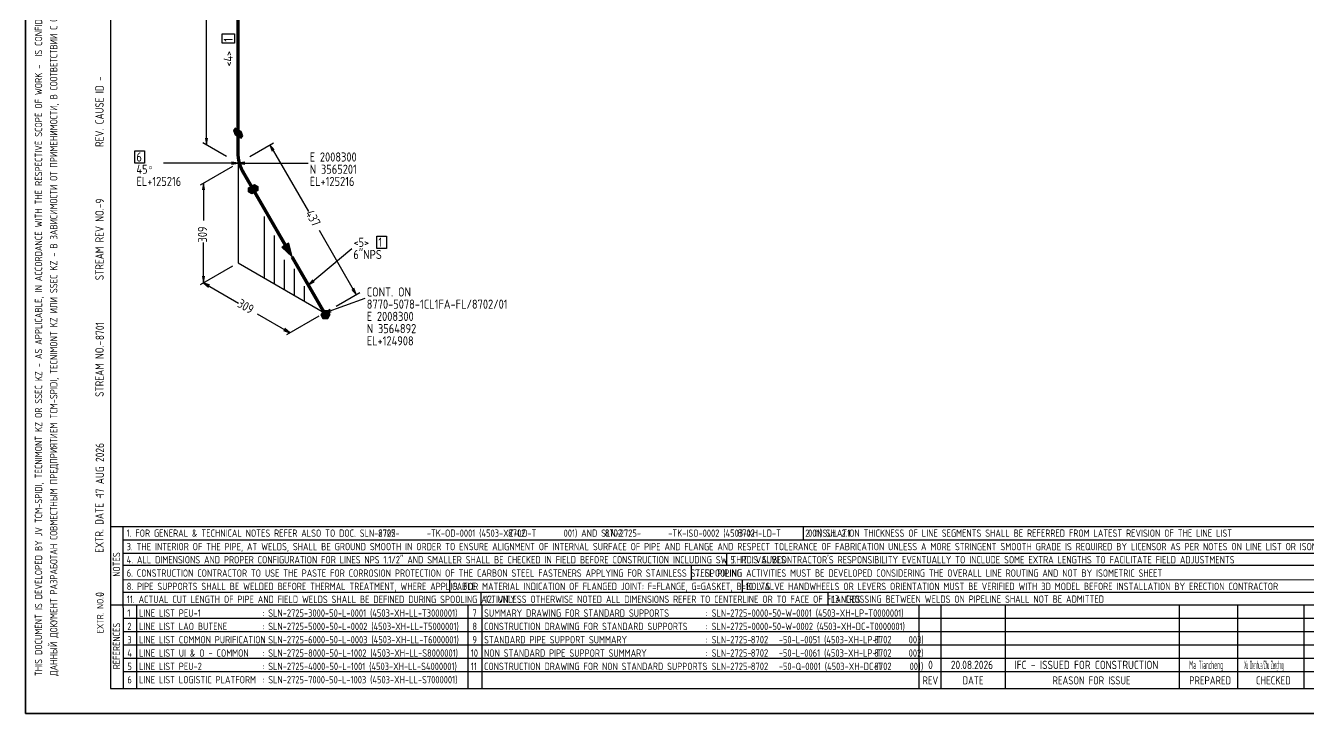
# Model space of a CAD drawing. Extents: x 0 to 594, y 0 to 420.
# Drawn here: x 0 to 384.7, y 0 to 206.4 of the extents above; entities that cross this region are included whole.
import ezdxf

# ---------------------------------------------------------------- set-up
doc = ezdxf.new("R2010")
doc.units = 0
doc.header["$MEASUREMENT"] = 0
doc.linetypes.add('BORDER_2012_SLN$0$8001.Solid', pattern=[0])
for name, color, linetype, lineweight in [('BORDER_2012_SLN$0$BG_01', 7, 'BORDER_2012_SLN$0$8001.Solid', 25), ('BORDER_2012_SLN$0$BG_02', 7, 'BORDER_2012_SLN$0$8001.Solid', 25), ('BORDER_2012_SLN$0$BG_Level_1', 7, 'BORDER_2012_SLN$0$8001.Solid', 25), ('BORDER_2012_SLN$0$Level_1', 7, 'BORDER_2012_SLN$0$8001.Solid', 25), ('BORDER_2012_SLN$0$Level_18', 7, 'BORDER_2012_SLN$0$8001.Solid', 25)]:
    doc.layers.add(name, color=color, linetype=linetype, lineweight=lineweight)
doc.layers.add('GT_1', color=7, linetype='Continuous')
doc.styles.add('BORDER_2012_SLN$0$GOST type A', font='GOST type A')
doc.styles.add('HTX1', font='')
doc.styles.get('HTX1').set_extended_font_data('GOST type A')

# ---------------------------------------------------------------- blocks, each defined once
blk = doc.blocks.new('BORDER_2012_SLN')
at = {"layer": 'BORDER_2012_SLN$0$BG_Level_1', "color": 7, "lineweight": -3}
for p, q in [((402.7, 56), (25.4, 56)), ((29.11, 56), (29.22, 7.5)), ((233.25, 56), (233.24, 52)), ((402.7, 52), (29.1, 52)), ((402.7, 47.99), (29.16, 48.01)), ((210.22, 48), (210.22, 44.42)), ((402.7, 44.41), (29.17, 44.42)), ((199.61, 44.42), (199.61, 40.02)), ((402.7, 39.96), (29.15, 40.07)), ((127.1, 40.04), (127.1, 36.23)), ((214.87, 40.02), (214.87, 36.23)), ((136.5, 36.23), (136.5, 32.43)), ((240.64, 36.23), (240.64, 32.43)), ((33.22, 32.43), (33.22, 7.59)), ((132.63, 32.43), (132.63, 7.6)), ((136.8, 32.43), (136.8, 7.59))]:
    blk.add_line(p, q, dxfattribs=at)
at = {"layer": 'BORDER_2012_SLN$0$Level_1', "color": 7, "lineweight": -3}
for p, q in [((25.4, 412.5), (25.4, 7.5)), ((402.7, 36.23), (29.15, 36.23)), ((402.7, 32.43), (25.4, 32.43)), ((267.9, 32.43), (267.91, 7.5)), ((274.59, 7.5), (274.59, 32.43)), ((293.91, 7.5), (293.91, 32.43)), ((346.11, 7.5), (346.11, 32.43)), ((363.55, 7.5), (363.55, 32.43)), ((383.52, 7.5), (383.52, 32.43)), ((402.7, 28.43), (29.17, 28.43)), ((402.7, 24.43), (29.18, 24.43)), ((402.7, 20.43), (29.19, 20.43)), ((402.7, 16.43), (29.2, 16.43)), ((402.7, 12.43), (29.2, 12.43)), ((25.4, 7.5), (588.6, 7.5))]:
    blk.add_line(p, q, dxfattribs=at)
at = {"layer": 'BORDER_2012_SLN$0$Level_18', "color": 7, "lineweight": -3, "flags": 128}
blk.add_lwpolyline([(0, 0), (0, 420), (594, 420), (594, 0)], close=True, dxfattribs=at)
at = {"color": 7, "char_height": 2.2, "attachment_point": 1, "style": 'BORDER_2012_SLN$0$GOST type A'}
for s, insert in [('{\\l\\fGOST type A|b0|i0;\\T1;1}', (30.5, 31.2)), ('{\\l\\fGOST type A|b0|i0;\\T1;: SLN-2725-3000-50-L-0001 (4503-XH-LL-T3000001)}', (71, 31.2)), ('{\\l\\fGOST type A|b0|i0;\\T1;7}', (134, 31.2)), ('{\\l\\fGOST type A|b0|i0;\\T1;SUMMARY DRAWING FOR STANDARD SUPPORTS}', (137.5, 31.2)), ('{\\l\\fGOST type A|b0|i0;\\T1;: SLN-2725-0000-50-W-0001 (4503-XH-LP-T0000001)}', (204, 31.2)), ('{\\l\\fGOST type A|b0|i0;\\T1;2}', (30.5, 27.2)), ('{\\l\\fGOST type A|b0|i0;\\T1;LINE LIST LAO BUTENE}', (34, 27.2)), ('{\\l\\fGOST type A|b0|i0;\\T1;: SLN-2725-5000-50-L-0002 (4503-XH-LL-T5000001)}', (71, 27.2)), ('{\\l\\fGOST type A|b0|i0;\\T1;8}', (134, 27.2)), ('{\\l\\fGOST type A|b0|i0;\\T1;CONSTRUCTION DRAWING FOR STANDARD SUPPORTS}', (137.5, 27.2)), ('{\\l\\fGOST type A|b0|i0;\\T1;: SLN-2725-0000-50-W-0002 (4503-XH-DC-T0000001)}', (204, 27.2)), ('{\\l\\fGOST type A|b0|i0;\\T1;3}', (30.5, 23.2)), ('{\\l\\fGOST type A|b0|i0;\\T1;LINE LIST COMMON PURIFICATION}', (34, 23.2)), ('{\\l\\fGOST type A|b0|i0;\\T1;: SLN-2725-6000-50-L-0003 (4503-XH-LL-T6000001)}', (71, 23.2)), ('{\\l\\fGOST type A|b0|i0;\\T1;9}', (134, 23.2)), ('{\\C256;STANDARD PIPE SUPPORT SUMMARY}', (137.5, 23.2)), ('{\\fGOST type A|b0|i0|c0|p34;: SLN-2725-       -50-L-0051 (4503-XH-LP-T       003)}', (204, 23.2)), ('{\\l\\fGOST type A|b0|i0;\\T1;: SLN-2725-8000-50-L-1002 (4503-XH-LL-S8000001)}', (71, 19.2)), ('{\\fGOST type A|b0|i0|c0|p34;: SLN-2725-       -50-L-0061 (4503-XH-LP-T       002)}', (204, 19.2)), ('{\\l\\fGOST type A|b0|i0;\\T1;4}', (30.5, 19.2)), ('{\\l\\fGOST type A|b0|i0;\\T1;LINE LIST UI & O - COMMON}', (34, 19.2)), ('{\\l\\fGOST type A|b0|i0;\\T1;: SLN-2725-4000-50-L-1001 (4503-XH-LL-S4000001)}', (71, 15.2)), ('{\\l\\fGOST type A|b0|i0;\\T1;10}', (133.5, 19.2)), ('{\\l\\fGOST type A|b0|i0;\\T1;NON STANDARD PIPE SUPPORT SUMMARY}', (137.5, 19.2)), ('{\\fGOST type A|b0|i0|c0|p34;: SLN-2725-       -50-Q-0001 (4503-XH-DC-T       001)}', (204, 15.2)), ('{\\l\\fGOST type A|b0|i0;\\T1;5}', (30.5, 15.2)), ('{\\l\\fGOST type A|b0|i0;\\T1;LINE LIST PEU-2}', (34, 15.2)), ('{\\l\\fGOST type A|b0|i0;\\T1;11}', (133.5, 15.2)), ('{\\C256;CONSTRUCTION DRAWING FOR NON STANDARD SUPPORTS}', (137.5, 15.2)), ('{\\l\\fGOST type A|b0|i0;\\T1;6}', (30.5, 11.2)), ('{\\l\\fGOST type A|b0|i0;\\T1;LINE LIST LOGISTIC PLATFORM}', (34, 11.2)), ('{\\l\\fGOST type A|b0|i0;\\T1;: SLN-2725-7000-50-L-1003 (4503-XH-LL-S7000001)}', (71, 11.2))]:
    blk.add_mtext(s, dxfattribs=dict(at, insert=insert))
at = {"layer": 'BORDER_2012_SLN$0$BG_01', "color": 7, "attachment_point": 1, "rotation": 90, "style": 'BORDER_2012_SLN$0$GOST type A'}
for s, insert, char_height in [('{\\fGOST type A|b0|i0|c134|p34;\\W1.01;ДАННЫЙ ДОКУМЕНТ РАЗРАБОТАН СОВМЕСТНЫМ ПРЕДПРИЯТИЕМ \\fGOST type A|b0|i0|c0|p34;TCM-SPIDI, TECNIMONT KZ \\fGOST type A|b0|i0|c134|p34;ИЛИ \\fGOST type A|b0|i0|c0|p34;SSEC KZ - \\fGOST type A|b0|i0|c134|p34;В ЗАВИСИМОСТИ ОТ ПРИМЕНИМОСТИ\\fGOST type A|b0|i0|c0|p34;, \\fGOST type A|b0|i0|c134|p34;В СООТВЕТСТВИИ С СООТВЕТСТВУЮЩЕЙ ОБЛАСТЬЮ РАБОТ\\fGOST type A|b0|i0|c0|p34;. \\fGOST type A|b0|i0|c134|p34;ЯВЛЯЕТСЯ КОНФИДЕНЦИАЛЬНЫМ И НЕ МОЖЕТ БЫТЬ ИСПОЛЬЗОВАН ДРУГИМИ ЛИЦАМИ ДЛЯ КАКИХ\\fGOST type A|b0|i0|c0|p34;-\\fGOST type A|b0|i0|c134|p34;ЛИБО ЦЕЛЕЙ\\fGOST type A|b0|i0|c0|p34;, \\fGOST type A|b0|i0|c134|p34;КРОМЕ ПРОЕКТА \\fGOST type A|b0|i0|c0|p34;SILLENO.}', (7.3, 11.21), 2.2), ('{\\l\\fGOST type A|b0|i0;\\T1;EXTR. DATE -}', (20.86, 48.18), 2.5), ('{\\l\\fGOST type A|b0|i0;\\T1;EXTR. NO.-}', (21.36, 24.02), 2)]:
    blk.add_mtext(s, dxfattribs=dict(at, insert=insert, char_height=char_height))
at = {"layer": 'BORDER_2012_SLN$0$BG_01', "color": 7, "insert": (2.76, 11.2), "char_height": 2.2, "attachment_point": 1, "rotation": 90, "line_spacing_factor": 1.090909, "style": 'BORDER_2012_SLN$0$GOST type A'}
blk.add_mtext('{\\fGOST type A|b0|i0|c0|p34;\\W1.01;THIS DOCUMENT IS DEVELOPED BY JV TCM-SPIDI, TECNIMONT KZ OR SSEC KZ - AS APPLICABLE, IN ACCORDANCE WITH THE RESPECTIVE SCOPE OF WORK -  IS CONFIDENTIAL AND CANNOT BE USED BY OTHERS FOR ANY PURPOSE OTHER THAN THE SILLENO PROJECT}', dxfattribs=at)
at = {"layer": 'BORDER_2012_SLN$0$BG_02', "color": 7, "char_height": 2.5, "attachment_point": 1, "rotation": 90, "style": 'BORDER_2012_SLN$0$GOST type A'}
for s, insert in [('{\\l\\fGOST type A|b0|i0;\\T1;REV. CAUSE ID - }', (20.9, 170)), ('{\\l\\fGOST type A|b0|i0;\\T1;STREAM REV NO.-}', (20.9, 130)), ('{\\l\\fGOST type A|b0|i0;\\T1;STREAM NO.-}', (20.9, 95))]:
    blk.add_mtext(s, dxfattribs=dict(at, insert=insert))
at = {"layer": 'BORDER_2012_SLN$0$BG_Level_1', "color": 7, "attachment_point": 1, "style": 'BORDER_2012_SLN$0$GOST type A'}
for s, insert, char_height in [('{\\fGOST type A|b0|i0|c0|p34;\\C256; 1. FOR GENERAL & TECHNICAL NOTES REFER ALSO TO DOC. SLN-2725-       -TK-OD-0001 (4503-XZ-LD-T       001) AND SLN-2725-       -TK-ISO-0002 (4503-XH-LD-T       001) SH. 2.1}', (29.11, 55.19), 2.2), ('{\\fGOST type A|b0|i0|c0|p34;\\C256;2. INSULATION THICKNESS OF LINE SEGMENTS SHALL BE REFERRED FROM LATEST REVISION OF THE LINE LIST}', (233.84, 55.19), 2.2), ('{\\fGOST type A|b0|i0|c0|p34;\\C256; 3. THE INTERIOR OF THE PIPE, AT WELDS, SHALL BE GROUND SMOOTH IN ORDER TO ENSURE ALIGNMENT OF INTERNAL SURFACE OF PIPE AND FLANGE AND RESPECT TOLERANCE OF FABRICATION UNLESS A MORE STRINGENT SMOOTH GRADE IS REQUIRED BY LICENSOR AS PER NOTES ON LINE LIST OR ISOMETRIC}', (29.12, 51.15), 2.2), ('{\\fGOST type A|b0|i0|c0|p34;\\C256; 4. ALL DIMENSIONS AND PROPER CONFIGURATION FOR LINES NPS 1.1/2" AND SMALLER SHALL BE CHECKED IN FIELD BEFORE CONSTRUCTION INCLUDING SW THRD VALVES}', (29.13, 47.2), 2.2), ("{\\C256; 5. IT IS SUBCONTRACTOR'S RESPONSIBILITY EVENTUALLY TO INCLUDE SOME EXTRA LENGTHS TO FACILITATE FIELD ADJUSTMENTS}", (210.22, 47.2), 2.2), ('{\\C256; 6. CONSTRUCTION CONTRACTOR TO USE THE PASTE FOR CORROSION PROTECTION OF THE CARBON STEEL FASTENERS APPLYING FOR STAINLESS STEEL PIPING}', (29.14, 43.2), 2.2), ('{\\C256; 7. SPOOLING ACTIVITIES MUST BE DEVELOPED CONSIDERING THE OVERALL LINE ROUTING AND NOT BY ISOMETRIC SHEET}', (199.61, 43.2), 2.2), ('{\\C256; 8. PIPE SUPPORTS SHALL BE WELDED BEFORE THERMAL TREATMENT, WHERE APPLICABLE}', (29.15, 39.2), 2.2), ('{\\C256; 9. FOR MATERIAL INDICATION OF FLANGED JOINT: F=FLANGE, G=GASKET, B=BOLTS}', (127.1, 39.2), 2.2), ('{\\C256; 10. VALVE HANDWHEELS OR LEVERS ORIENTATION MUST BE VERIFIED WITH 3D MODEL BEFORE INSTALLATION BY ERECTION CONTRACTOR}', (214.87, 39.2), 2.2), ('{\\C256; 11. ACTUAL CUT LENGTH OF PIPE AND FIELD WELDS SHALL BE DEFINED DURING SPOOLING ACTIVITY}', (29.16, 35.32), 2.2), ('{\\C256; 12. UNLESS OTHERWISE NOTED ALL DIMENSIONS REFER TO CENTERLINE OR TO FACE OF FLANGES}', (136.5, 35.35), 2.2), ('{\\C256; 13. CROSSING BETWEEN WELDS ON PIPELINE SHALL NOT BE ADMITTED}', (240.64, 35.38), 2.2), ('{\\l\\fGOST type A|b0|i0;\\T1;LINE LIST PEU-1}', (34, 31.2), 2.2), ('{\\l\\fGOST type A|b0|i0;\\T1;REV}', (269, 11.1), 2.4), ('{\\l\\fGOST type A|b0|i0;\\T1;DATE}', (281, 11.1), 2.4), ('{\\l\\fGOST type A|b0|i0;\\T1;REASON FOR ISSUE}', (308, 11.1), 2.4), ('{\\l\\fGOST type A|b0|i0;\\T1;PREPARED}', (349, 11.1), 2.4), ('{\\l\\fGOST type A|b0|i0;\\T1;CHECKED}', (369, 11.1), 2.4)]:
    blk.add_mtext(s, dxfattribs=dict(at, insert=insert, char_height=char_height))
at = {"layer": 'BORDER_2012_SLN$0$BG_Level_1', "color": 7, "char_height": 2.2, "attachment_point": 1, "rotation": 90, "style": 'BORDER_2012_SLN$0$GOST type A'}
for s, insert in [('{\\l\\fGOST type A|b0|i0;\\T1;NOTES}', (26.15, 40.99)), ('{\\l\\fGOST type A|b0|i0;\\T1;REFERENCES}', (26.15, 13.23))]:
    blk.add_mtext(s, dxfattribs=dict(at, insert=insert))

msp = doc.modelspace()

# ---------------------------------------------------------------- linework, layer by layer
at = {"layer": 'GT_1', "flags": 128}
for points in [[(0, 0), (594, 0), (594, 420), (0, 420), (0, 0)], [(54.2, 170.6), (54.2, 227.3)], [(58.9, 201.1), (58.9, 203.9), (62.6, 203.9), (62.6, 201.1), (58.9, 201.1)], [(64.6, 172.6), (65.1, 173.3), (64.6, 174.6), (62.8, 175.6), (62.3, 174.9), (62.8, 173.6), (64.6, 172.6)], [(62.3385, 174.8), (64.24, 174.8)], [(62.3714, 175), (63.88, 175)], [(62.4154, 174.6), (64.6, 174.6)], [(62.4923, 174.4), (64.6769, 174.4)], [(62.5143, 175.2), (63.52, 175.2)], [(62.5692, 174.2), (64.7538, 174.2)], [(62.6462, 174), (64.8308, 174)], [(62.6571, 175.4), (63.16, 175.4)], [(62.7231, 173.8), (64.9077, 173.8)], [(62.8, 173.6), (64.9846, 173.6)], [(63.16, 173.4), (65.0615, 173.4)], [(63.52, 173.2), (65.0286, 173.2)], [(60.2, 167.1), (53.1, 171.2)], [(53.9, 172.6), (54.2, 170.6), (54.5, 172.6)], [(63.88, 173), (64.8857, 173)], [(64.24, 172.8), (64.7429, 172.8)], [(67.2, 167.1), (74.3, 171.2)], [(74.5, 169.1), (73.2, 170.6), (73.9, 168.7)], [(73.2, 170.6), (84.8, 150.6)], [(32.7, 168.8), (35.6, 168.8), (35.6, 165.1), (32.7, 165.1), (32.7, 168.8)], [(63.7, 165.1), (50.7, 165.1), (41.3, 165.1)], [(62, 164.1), (52.3, 158.5)], [(61.7, 164.8), (63.7, 165.1), (61.7, 165.4)], [(65.7, 165.4), (63.7, 165.1), (65.7, 164.8)], [(63.7, 165.1), (84.7, 165.1)], [(63.7, 165.1), (63.7, 135.2)], [(53.6, 157.1), (53.3, 159.1), (53, 157.1)], [(53.3, 159.1), (53.3, 147.9)], [(67.8, 155.9), (66.8, 156.5), (66.8, 157.7), (68.6, 158.7), (69.6, 158.1), (69.6, 156.9), (67.8, 155.9)], [(66.98, 157.8), (69.6, 157.8)], [(67.34, 158), (69.6, 158)], [(67.7, 158.2), (69.4333, 158.2)], [(68.06, 158.4), (69.1, 158.4)], [(66.8, 157.6), (69.6, 157.6)], [(66.8, 157.4), (69.6, 157.4)], [(66.8, 157.2), (69.6, 157.2)], [(66.8, 157), (69.6, 157)], [(66.8, 156.8), (69.42, 156.8)], [(66.8, 156.6), (69.06, 156.6)], [(66.9667, 156.4), (68.7, 156.4)], [(67.3, 156.2), (68.34, 156.2)], [(71.6, 130.6), (71.6, 149.1)], [(74.6, 128.9), (74.6, 143.4)], [(99.1, 125.7), (88.1, 144.9)], [(105.3, 143.2), (108.2, 143.2), (108.2, 139.5), (105.3, 139.5), (105.3, 143.2)], [(53.3, 129.2), (53.3, 141.3)], [(77.9, 140.5), (76.8, 139.9), (79.9, 137), (78.9, 141.1), (76.9, 139.9), (79.7, 137.4), (78.8, 141), (77.1, 140), (79.5, 137.7), (78.7, 140.9), (77.2, 140.1), (79.3, 138.1), (78.5, 140.9), (77.3, 140.2), (79.1, 138.4), (78.4, 140.8), (77.5, 140.3), (78.9, 138.7), (78.2, 140.7), (77.6, 140.3), (78.8, 139), (78.1, 140.6), (77.8, 140.4), (78.6, 139.4), (78, 140.5), (77.9, 140.5), (79.9, 137)], [(84.8, 128.6), (97.8, 139.5)], [(63.7, 135.2), (89.6, 120.2)], [(77.6, 127.1), (77.6, 136.1)], [(62, 134.2), (52.3, 128.6)], [(62, 134.2), (52.3, 128.6)], [(53, 131.2), (53.3, 129.2), (53.6, 131.2)], [(80.6, 125.4), (80.6, 133.4)], [(55.2, 128.5), (53.3, 129.2), (54.8, 127.9)], [(53.3, 129.2), (63.8, 123.1)], [(83.6, 123.7), (83.6, 128.2)], [(86.1, 130.1), (84.8, 128.6), (86.5, 129.6)], [(97.8, 127.2), (99.1, 125.7), (98.4, 127.6)], [(89.6, 120.2), (101.8, 124.6)], [(93.1, 122.2), (100.2, 126.3)], [(79.2, 114.2), (69.5, 119.8)], [(88.5, 119.6), (89.1, 118.5), (90.6, 118.5), (91.3, 119.7), (90.7, 120.8), (89.3, 120.8), (88.5, 119.6)], [(88.5, 119.6), (91.2417, 119.6)], [(88.6091, 119.4), (91.125, 119.4)], [(88.6333, 119.8), (91.2455, 119.8)], [(88.7667, 120), (91.1364, 120)], [(88.9, 120.2), (91.0273, 120.2)], [(89.0333, 120.4), (90.9182, 120.4)], [(89.1667, 120.6), (90.8091, 120.6)], [(91.3, 121.2), (89.6, 120.2), (91.6, 120.5)], [(77.3, 114.9), (79.2, 114.2), (77.7, 115.5)], [(87.9, 119.2), (78.2, 113.6)], [(88.7182, 119.2), (91.0083, 119.2)], [(88.8273, 119), (90.8917, 119)], [(88.9364, 118.8), (90.775, 118.8)], [(89.0455, 118.6), (90.6583, 118.6)]]:
    msp.add_lwpolyline(points, dxfattribs=at)
at = {"layer": 'GT_1', "const_width": 1, "flags": 128}
for points in [[(63.7, 223.6), (63.7, 174.1)], [(63.7, 174.1), (63.7, 168.1)], [(65.2, 162.5), (68.2, 157.3)], [(68.2, 157.3), (77.9, 140.5)], [(79.9, 137), (89.6, 120.2)]]:
    msp.add_lwpolyline(points, dxfattribs=at)
msp.add_lwpolyline([(63.7, 168.1, 0.131614), (65.2, 162.5)], format="xyb", dxfattribs=at)

# ---------------------------------------------------------------- block references
at = {"linetype": 'Continuous'}
msp.add_blockref('BORDER_2012_SLN', (0, 0), dxfattribs=at)

# ---------------------------------------------------------------- texts
at = {"layer": 'GT_1', "style": 'HTX1', "width": 1.02}
for s, height, rotation, p in [('1', 2.75, 90, (62.15, 201.566)), ('<4>', 2.75, 90, (62.15, 194.086)), ('9', 2.5, 90, (23.5, 153)), ('437', 2.75, 300, (83.8094, 150.05)), ('309', 2.75, 90, (54.4077, 141.321)), ('309', 2.75, 330, (63.2581, 122.162)), ('8701', 2.5, 90, (23.5, 112)), ('17 AUG 2026', 2.5, 90, (23.5, 65)), ('0', 2.5, 90, (23.5, 35))]:
    msp.add_text(s, height=height, rotation=rotation, dxfattribs=at).set_placement(p)
at = {"layer": 'GT_1', "style": 'HTX1'}
for s, height, width, p in [('6', 2.75, 1.02, (33.2286, 165.6)), ('E 2008300', 2.75, 1.02, (85.2, 165.6)), ('45', 2.75, 1.02, (33.2286, 161.933)), ('o', 1.375, 1.02, (36.9686, 163.308)), ('N 3565201', 2.75, 1.02, (85.2, 161.933)), ('EL+125216', 2.75, 1.02, (33.2286, 158.267)), ('EL+125216', 2.75, 1.02, (85.2, 158.267)), ('<5>', 2.75, 1.02, (98.3, 140)), ('1', 2.75, 1.02, (105.78, 140)), ('6"NPS', 2.75, 1.02, (98.3, 136.333)), ('CONT. ON', 2.75, 1.02, (102.3, 125.1)), ('8770-5078-1CL1FA-FL/8702/01', 2.75, 1.02, (102.3, 121.433)), ('E 2008300', 2.75, 1.02, (102.3, 117.767)), ('N 3564892', 2.75, 1.02, (102.3, 114.1)), ('EL+124908', 2.75, 1.02, (102.3, 110.433)), ('8702', 2.25, 1.02, (105.7, 53)), ('8702', 2.25, 1.02, (144.7, 53)), ('8702', 2.25, 1.02, (173.7, 53)), ('8702', 2.25, 1.02, (213.5, 53)), ('8702', 2.25, 1.02, (217.5, 21)), ('8702', 2.25, 1.02, (254.5, 21)), ('8702', 2.25, 1.02, (217.5, 17)), ('8702', 2.25, 1.02, (254.5, 17)), ('0', 2.5, 1.02, (270.7, 13.3)), ('0', 2.5, 1.02, (270.7, 13.3)), ('0', 2.5, 1.02, (270.7, 13.3)), ('0', 2.5, 1.02, (270.7, 13.3)), ('0', 2.5, 1.02, (270.7, 13.3)), ('0', 2.5, 1.02, (270.7, 13.3)), ('20.08.2026', 2.5, 1.02, (277.5, 13.3)), ('20.08.2026', 2.5, 1.02, (277.5, 13.3)), ('20.08.2026', 2.5, 1.02, (277.5, 13.3)), ('20.08.2026', 2.5, 1.02, (277.5, 13.3)), ('20.08.2026', 2.5, 1.02, (277.5, 13.3)), ('20.08.2026', 2.5, 1.02, (277.5, 13.3)), ('IFC - ISSUED FOR CONSTRUCTION', 2.5, 1.02, (296.6, 13.3)), ('IFC - ISSUED FOR CONSTRUCTION', 2.5, 1.02, (296.6, 13.3)), ('IFC - ISSUED FOR CONSTRUCTION', 2.5, 1.02, (296.6, 13.3)), ('IFC - ISSUED FOR CONSTRUCTION', 2.5, 1.02, (296.6, 13.3)), ('IFC - ISSUED FOR CONSTRUCTION', 2.5, 1.02, (296.6, 13.3)), ('IFC - ISSUED FOR CONSTRUCTION', 2.5, 1.02, (296.6, 13.3)), ('Ma Tiancheng', 2.5, 0.5, (349, 13.3)), ('Ma Tiancheng', 2.5, 0.5, (349, 13.3)), ('Ma Tiancheng', 2.5, 0.5, (349, 13.3)), ('Ma Tiancheng', 2.5, 0.5, (349, 13.3)), ('Ma Tiancheng', 2.5, 0.5, (349, 13.3)), ('Ma Tiancheng', 2.5, 0.5, (349, 13.3)), ('Xu Chenhua/Zhu Zengting', 2.5, 0.3, (365.5, 13.3)), ('Xu Chenhua/Zhu Zengting', 2.5, 0.3, (365.5, 13.3)), ('Xu Chenhua/Zhu Zengting', 2.5, 0.3, (365.5, 13.3)), ('Xu Chenhua/Zhu Zengting', 2.5, 0.3, (365.5, 13.3)), ('Xu Chenhua/Zhu Zengting', 2.5, 0.3, (365.5, 13.3)), ('Xu Chenhua/Zhu Zengting', 2.5, 0.3, (365.5, 13.3)), ('8702', 2.25, 1.02, (217.5, 13)), ('8702', 2.25, 1.02, (254.5, 13))]:
    msp.add_text(s, height=height, dxfattribs=dict(at, width=width)).set_placement(p)

doc.saveas('drawing.dxf')
